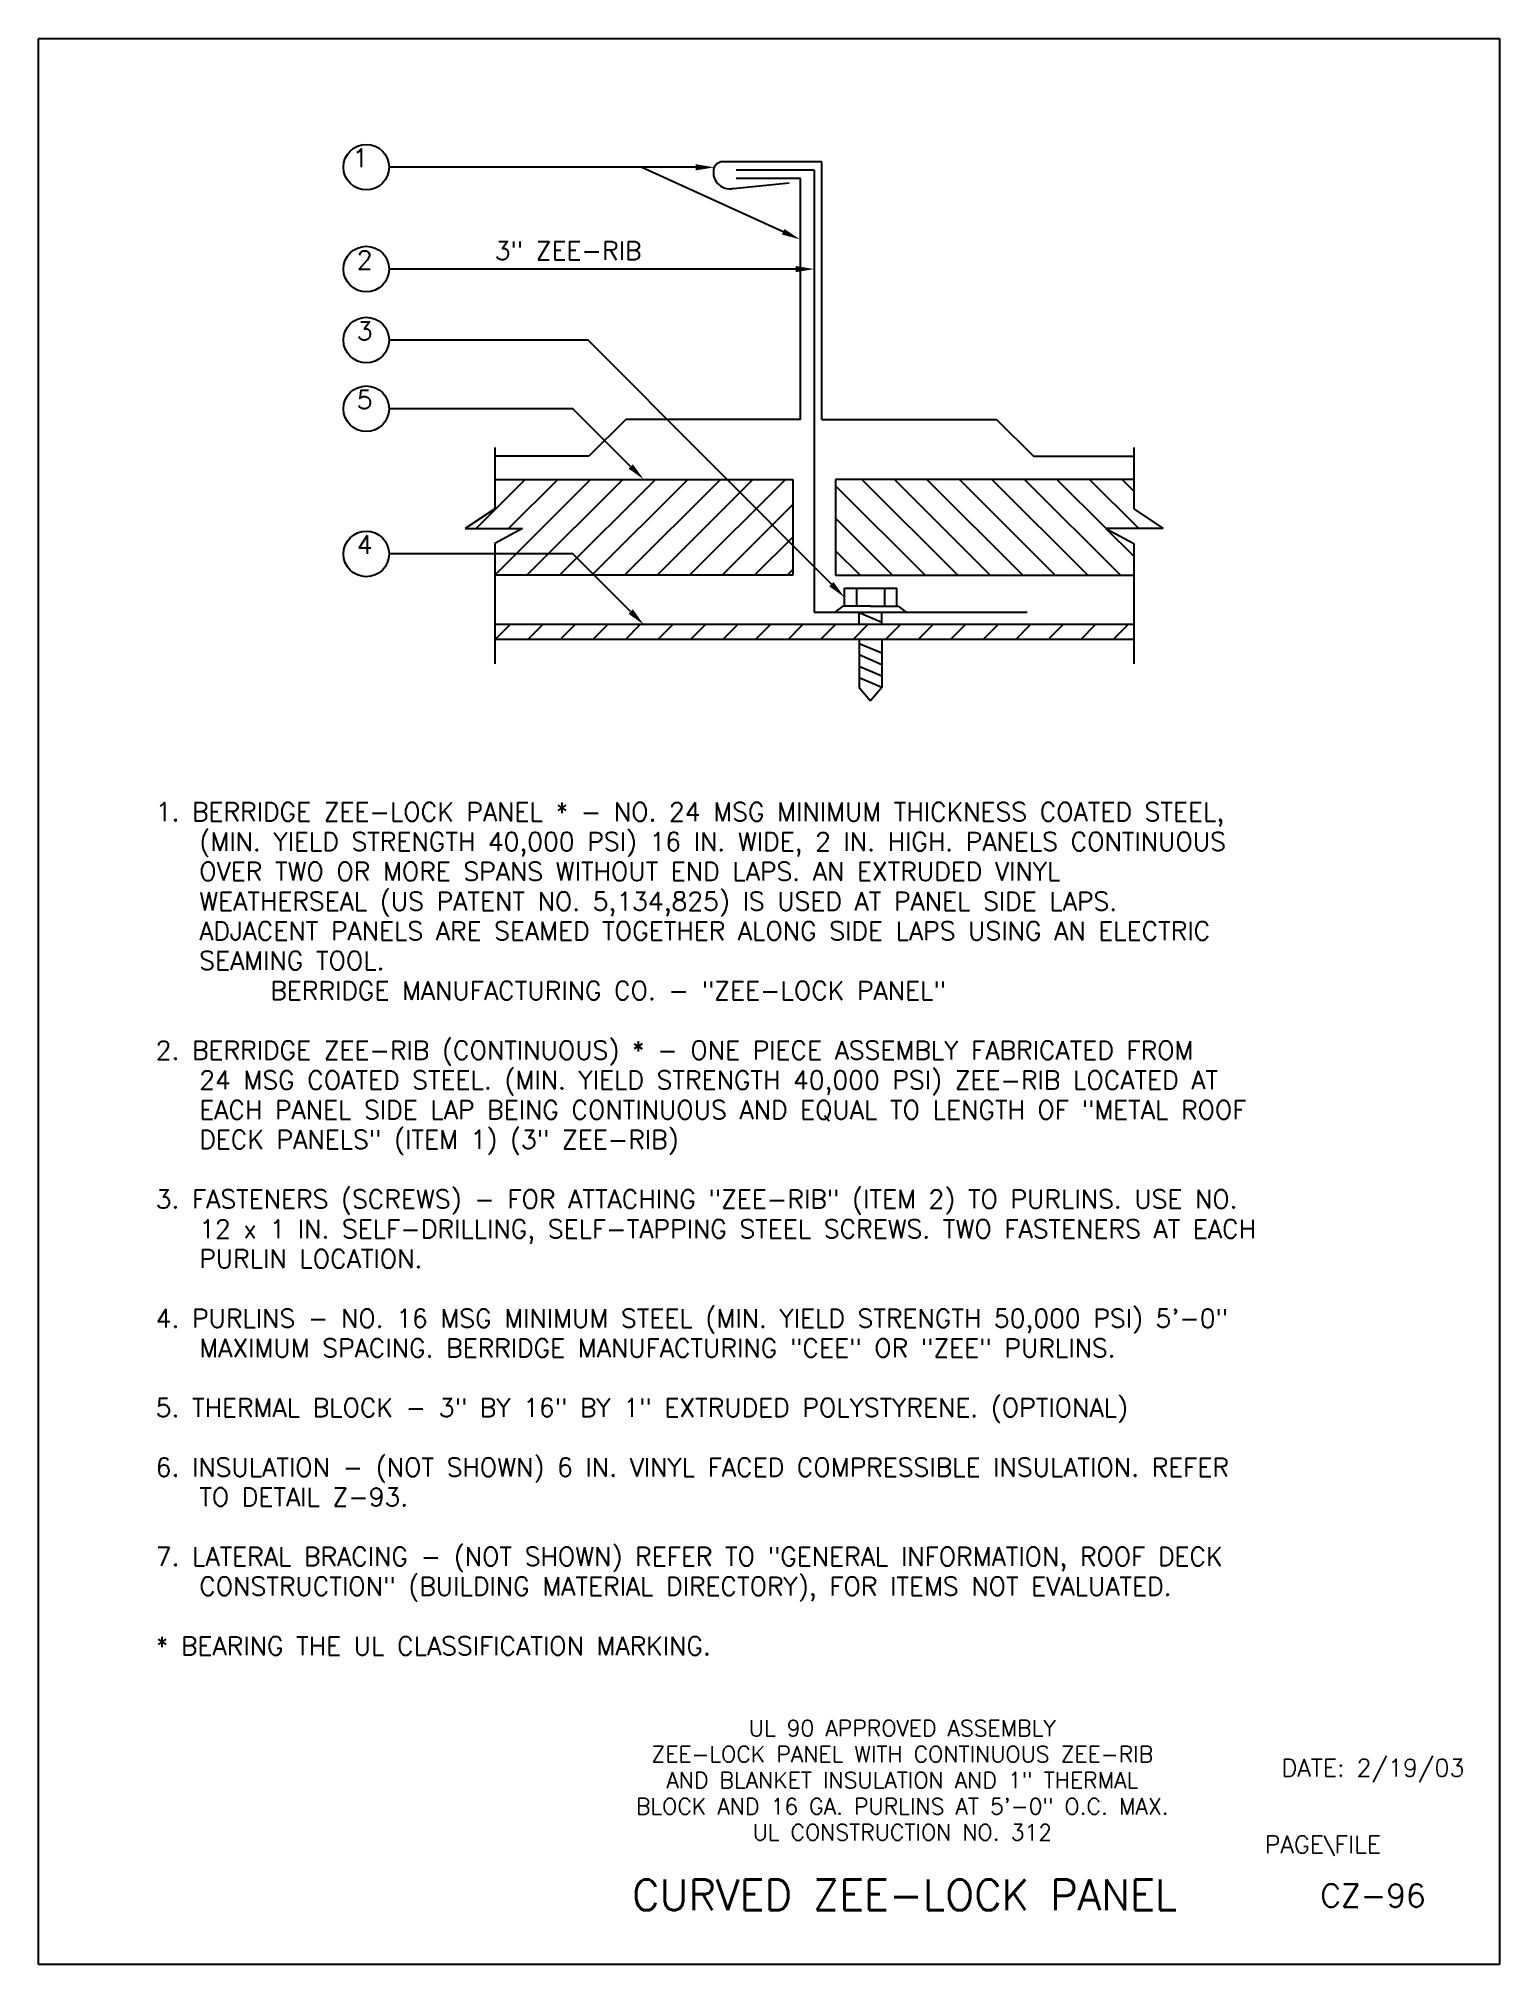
# Model space of a CAD drawing. Extents: x 0 to 11.9, y 0 to 15.7.
import ezdxf
from ezdxf.enums import TextEntityAlignment as Align

# ---------------------------------------------------------------- set-up
doc = ezdxf.new("R2010")
doc.units = 0
doc.header["$MEASUREMENT"] = 0
doc.layers.get('0').update_dxf_attribs({"linetype": 'CONTINUOUS'})
for name, color, linetype in [('BORDER', 7, 'CONTINUOUS'), ('CMP-FLSH', 7, 'CONTINUOUS'), ('DIM-TXT', 7, 'CONTINUOUS'), ('STRCTR', 7, 'CONTINUOUS')]:
    doc.layers.add(name, color=color, linetype=linetype)
doc.styles.add('ROMANS', font='romans', dxfattribs={"height": 0.15})

# ---------------------------------------------------------------- blocks, each defined once
blk = doc.blocks.new('*X0')
at = {"color": 0, "linetype": 'CONTINUOUS'}
for p, q in [((-0.447, 21.562), (-0.046, 21.963)), ((-0.295, 21.183), (0.485, 21.963)), ((-0.182, 21.562), (0.219, 21.963)), ((-0.033, 21.181), (0.75, 21.963)), ((0.233, 21.181), (1.015, 21.963)), ((0.498, 21.181), (1.28, 21.963)), ((0.763, 21.181), (1.545, 21.963)), ((1.028, 21.181), (1.81, 21.963)), ((1.293, 21.181), (2.076, 21.963)), ((1.558, 21.181), (2.135, 21.757)), ((1.824, 21.181), (2.135, 21.492)), ((2.089, 21.181), (2.135, 21.227)), ((-0.291, 20.657), (-0.169, 20.779)), ((-0.026, 20.657), (0.097, 20.779)), ((0.239, 20.657), (0.362, 20.779)), ((0.505, 20.657), (0.627, 20.779)), ((0.77, 20.657), (0.892, 20.779)), ((1.035, 20.657), (1.157, 20.779)), ((1.3, 20.657), (1.422, 20.779)), ((1.565, 20.657), (1.687, 20.779)), ((1.83, 20.657), (1.953, 20.779)), ((2.096, 20.657), (2.218, 20.779)), ((2.361, 20.657), (2.483, 20.779)), ((2.626, 20.657), (2.748, 20.779)), ((2.891, 20.657), (3.013, 20.779)), ((3.156, 20.657), (3.278, 20.779)), ((3.421, 20.657), (3.544, 20.779)), ((3.687, 20.657), (3.809, 20.779)), ((3.952, 20.657), (4.074, 20.779)), ((4.217, 20.657), (4.339, 20.779)), ((4.482, 20.657), (4.604, 20.779)), ((4.747, 20.657), (4.869, 20.779))]:
    blk.add_line(p, q, dxfattribs=at)
blk = doc.blocks.new('*X1')
at = {"color": 0, "linetype": 'CONTINUOUS'}
for p, q in [((3.215, 21.181), (2.484, 21.911)), ((3.48, 21.181), (2.697, 21.963)), ((3.745, 21.181), (2.963, 21.963)), ((4.01, 21.181), (3.228, 21.963)), ((4.275, 21.181), (3.493, 21.963)), ((4.54, 21.181), (3.758, 21.963)), ((4.806, 21.181), (4.023, 21.963)), ((4.69, 21.562), (4.288, 21.963)), ((4.955, 21.562), (4.554, 21.963)), ((4.914, 21.868), (4.819, 21.963)), ((2.949, 21.181), (2.484, 21.646)), ((4.914, 21.337), (4.693, 21.558)), ((2.684, 21.181), (2.484, 21.381))]:
    blk.add_line(p, q, dxfattribs=at)

msp = doc.modelspace()

# ---------------------------------------------------------------- linework, layer by layer
at = {"color": 5, "linetype": 'CONTINUOUS'}
for p, q in [((0, 0), (0, 15.705)), ((0, 15.705), (11.91, 15.705)), ((11.91, 15.705), (11.91, 0)), ((11.91, 0), (0, 0))]:
    msp.add_line(p, q, dxfattribs=at)
at = {"layer": 'CMP-FLSH', "color": 1, "linetype": 'CONTINUOUS'}
for p, q in [((6.386, 14.699), (5.561, 14.699)), ((6.323, 14.632), (5.687, 14.632)), ((6.323, 14.632), (6.323, 11.026)), ((6.386, 12.599), (6.386, 14.699)), ((5.664, 14.483), (6.119, 14.528)), ((6.212, 14.563), (5.687, 14.563)), ((6.212, 12.599), (6.212, 14.563)), ((4.787, 12.599), (4.487, 12.299)), ((6.212, 12.599), (4.787, 12.599)), ((6.386, 12.599), (7.811, 12.599)), ((7.811, 12.599), (8.111, 12.299)), ((4.487, 12.299), (3.719, 12.299)), ((8.111, 12.299), (8.928, 12.299)), ((6.323, 11.026), (8.059, 11.026))]:
    msp.add_line(p, q, dxfattribs=at)
at = {"layer": 'CMP-FLSH', "color": 6, "linetype": 'CONTINUOUS'}
for p, q in [((6.57, 11.076), (6.57, 11.222)), ((6.57, 11.222), (6.996, 11.222)), ((6.668, 11.222), (6.668, 11.076)), ((6.897, 11.222), (6.897, 11.076)), ((6.996, 11.076), (6.996, 11.222)), ((6.557, 11.076), (6.492, 11.026)), ((6.783, 11.076), (6.557, 11.076)), ((6.69, 10.926), (6.69, 11.026)), ((6.876, 10.944), (6.69, 11.022)), ((6.783, 11.076), (7.009, 11.076)), ((6.876, 10.926), (6.876, 11.026)), ((7.009, 11.076), (7.074, 11.026)), ((6.69, 10.804), (6.69, 10.413)), ((6.876, 10.692), (6.69, 10.77)), ((6.876, 10.804), (6.876, 10.413)), ((6.876, 10.599), (6.69, 10.678)), ((6.876, 10.506), (6.69, 10.585)), ((6.876, 10.413), (6.69, 10.492)), ((6.69, 10.413), (6.783, 10.303)), ((6.876, 10.413), (6.783, 10.303))]:
    msp.add_line(p, q, dxfattribs=at)
at = {"layer": 'CMP-FLSH', "color": 1, "linetype": 'CONTINUOUS'}
for centre, radius, start, end in [((5.634, 14.613), 0.133, 161.1597, 283.2514), ((5.591, 14.608), 0.0957, 107.8966, 150.3631)]:
    msp.add_arc(centre, radius, start, end, dxfattribs=at)
at = {"layer": 'DIM-TXT', "color": 3, "linetype": 'CONTINUOUS'}
for p, q in [((5.358, 14.655), (2.858, 14.655)), ((6.071, 14.129), (4.912, 14.655)), ((6.173, 13.825), (2.858, 13.825)), ((4.481, 13.246), (2.858, 13.246)), ((6.464, 11.255), (4.481, 13.246)), ((4.355, 12.685), (2.858, 12.685)), ((4.827, 12.216), (4.355, 12.685)), ((4.355, 11.502), (2.858, 11.502)), ((4.827, 11.032), (4.355, 11.502))]:
    msp.add_line(p, q, dxfattribs=at)
for centre in [(2.672, 14.656), (2.672, 13.825), (2.672, 13.246), (2.672, 12.686), (2.672, 11.502)]:
    msp.add_circle(centre, 0.186, dxfattribs=at)
for points in [[(5.358, 14.68), (5.358, 14.63), (5.508, 14.655)], [(6.081, 14.152), (6.06, 14.107), (6.207, 14.067)], [(6.173, 13.85), (6.173, 13.8), (6.323, 13.825)], [(4.845, 12.233), (4.81, 12.198), (4.934, 12.11)], [(6.481, 11.273), (6.446, 11.238), (6.57, 11.149)], [(4.845, 11.05), (4.81, 11.014), (4.934, 10.926)]]:
    msp.add_solid(points, dxfattribs=at)
at = {"layer": 'STRCTR', "color": 2, "linetype": 'CONTINUOUS'}
for p, q in [((3.719, 12.371), (3.719, 11.869)), ((8.928, 12.371), (8.928, 11.869)), ((3.719, 11.869), (3.479, 11.709)), ((8.928, 11.869), (9.168, 11.709)), ((3.479, 11.709), (3.946, 11.709)), ((3.946, 11.709), (3.719, 11.588)), ((9.168, 11.709), (8.7, 11.709)), ((8.7, 11.709), (8.928, 11.588)), ((3.719, 11.588), (3.719, 10.606)), ((8.928, 11.588), (8.928, 10.606))]:
    msp.add_line(p, q, dxfattribs=at)
at = {"layer": 'STRCTR', "color": 4, "linetype": 'CONTINUOUS'}
for p, q in [((3.719, 12.11), (6.149, 12.11)), ((6.149, 12.11), (6.149, 11.328)), ((8.928, 12.11), (6.498, 12.11)), ((6.498, 12.11), (6.498, 11.328)), ((6.149, 11.328), (3.719, 11.328)), ((6.498, 11.328), (8.928, 11.328)), ((8.928, 10.926), (3.719, 10.926)), ((8.928, 10.804), (3.719, 10.804))]:
    msp.add_line(p, q, dxfattribs=at)

# ---------------------------------------------------------------- block references
for name in ['*X0', '*X1']:
    msp.add_blockref(name, (4.014, -9.853), dxfattribs=at)

# ---------------------------------------------------------------- texts
at = {"layer": 'BORDER', "color": 3, "linetype": 'CONTINUOUS', "style": 'ROMANS'}
for s, p in [('UL 90 APPROVED ASSEMBLY', (7.042, 1.862)), ('ZEE-LOCK PANEL WITH CONTINUOUS ZEE-RIB', (7.042, 1.649)), ('AND BLANKET INSULATION AND 1" THERMAL', (7.042, 1.437)), ('BLOCK AND 16 GA. PURLINS AT 5\'-0" O.C. MAX.', (7.042, 1.224)), ('UL CONSTRUCTION NO. 312', (7.042, 1.012))]:
    msp.add_text(s, height=0.13125, dxfattribs=at).set_placement(p, align=Align.CENTER)
msp.add_text('DATE: 2/19/03', height=0.14265, dxfattribs=at).set_placement((10.879, 1.594), align=Align.MIDDLE)
msp.add_text('PAGE\\FILE', height=0.1426, dxfattribs=at).set_placement((9.997, 0.907))
at = {"layer": 'BORDER', "color": 5, "style": 'ROMANS'}
msp.add_text('CURVED ZEE-LOCK PANEL', height=0.24929, dxfattribs=at).set_placement((7.061, 0.567), align=Align.MIDDLE)
at = {"layer": 'BORDER', "color": 2, "linetype": 'CONTINUOUS', "style": 'ROMANS'}
msp.add_text('CZ-96', height=0.1875, dxfattribs=at).set_placement((10.879, 0.562), align=Align.MIDDLE)
at = {"layer": 'DIM-TXT', "color": 3, "linetype": 'CONTINUOUS', "style": 'ROMANS'}
for s, p in [('1', (2.688, 14.655)), ('2', (2.723, 13.825)), ('3', (2.723, 13.246)), ('5', (2.723, 12.685)), ('4', (2.723, 11.502))]:
    msp.add_text(s, height=0.15, dxfattribs=at).set_placement(p, align=Align.RIGHT)
msp.add_text('3" ZEE-RIB', height=0.15, dxfattribs=at).set_placement((4.317, 13.9), align=Align.CENTER)
for s, p in [('1. BERRIDGE ZEE-LOCK PANEL * - NO. 24 MSG MINIMUM THICKNESS COATED STEEL,', (0.955, 9.324)), ('(MIN. YIELD STRENGTH 40,000 PSI) 16 IN. WIDE, 2 IN. HIGH. PANELS CONTINUOUS', (1.31, 9.081)), ('OVER TWO OR MORE SPANS WITHOUT END LAPS. AN EXTRUDED VINYL', (1.31, 8.838)), ('WEATHERSEAL (US PATENT NO. 5,134,825) IS USED AT PANEL SIDE LAPS.', (1.31, 8.595)), ('ADJACENT PANELS ARE SEAMED TOGETHER ALONG SIDE LAPS USING AN ELECTRIC', (1.31, 8.353)), ('SEAMING TOOL.', (1.31, 8.111)), ('BERRIDGE MANUFACTURING CO. - "ZEE-LOCK PANEL"', (1.889, 7.866)), ('2. BERRIDGE ZEE-RIB (CONTINUOUS) * - ONE PIECE ASSEMBLY FABRICATED FROM', (0.955, 7.38)), ('24 MSG COATED STEEL. (MIN. YIELD STRENGTH 40,000 PSI) ZEE-RIB LOCATED AT', (1.31, 7.137)), ('EACH PANEL SIDE LAP BEING CONTINUOUS AND EQUAL TO LENGTH OF "METAL ROOF', (1.31, 6.894)), ('DECK PANELS" (ITEM 1) (3" ZEE-RIB)', (1.31, 6.652)), ('3. FASTENERS (SCREWS) - FOR ATTACHING "ZEE-RIB" (ITEM 2) TO PURLINS. USE NO.', (0.955, 6.166)), ('12 x 1 IN. SELF-DRILLING, SELF-TAPPING STEEL SCREWS. TWO FASTENERS AT EACH', (1.31, 5.923)), ('PURLIN LOCATION.', (1.31, 5.68)), ('4. PURLINS - NO. 16 MSG MINIMUM STEEL (MIN. YIELD STRENGTH 50,000 PSI) 5\'-0"', (0.955, 5.194)), ('MAXIMUM SPACING. BERRIDGE MANUFACTURING "CEE" OR "ZEE" PURLINS.', (1.31, 4.952)), ('5. THERMAL BLOCK - 3" BY 16" BY 1" EXTRUDED POLYSTYRENE. (OPTIONAL)', (0.955, 4.466)), ('6. INSULATION - (NOT SHOWN) 6 IN. VINYL FACED COMPRESSIBLE INSULATION. REFER', (0.955, 3.98)), ('TO DETAIL Z-93.', (1.31, 3.737)), ('7. LATERAL BRACING - (NOT SHOWN) REFER TO "GENERAL INFORMATION, ROOF DECK', (0.955, 3.252)), ('CONSTRUCTION" (BUILDING MATERIAL DIRECTORY), FOR ITEMS NOT EVALUATED.', (1.31, 3.009)), ('* BEARING THE UL CLASSIFICATION MARKING.', (0.955, 2.523))]:
    msp.add_text(s, height=0.15, dxfattribs=at).set_placement(p)

doc.saveas('drawing.dxf')
